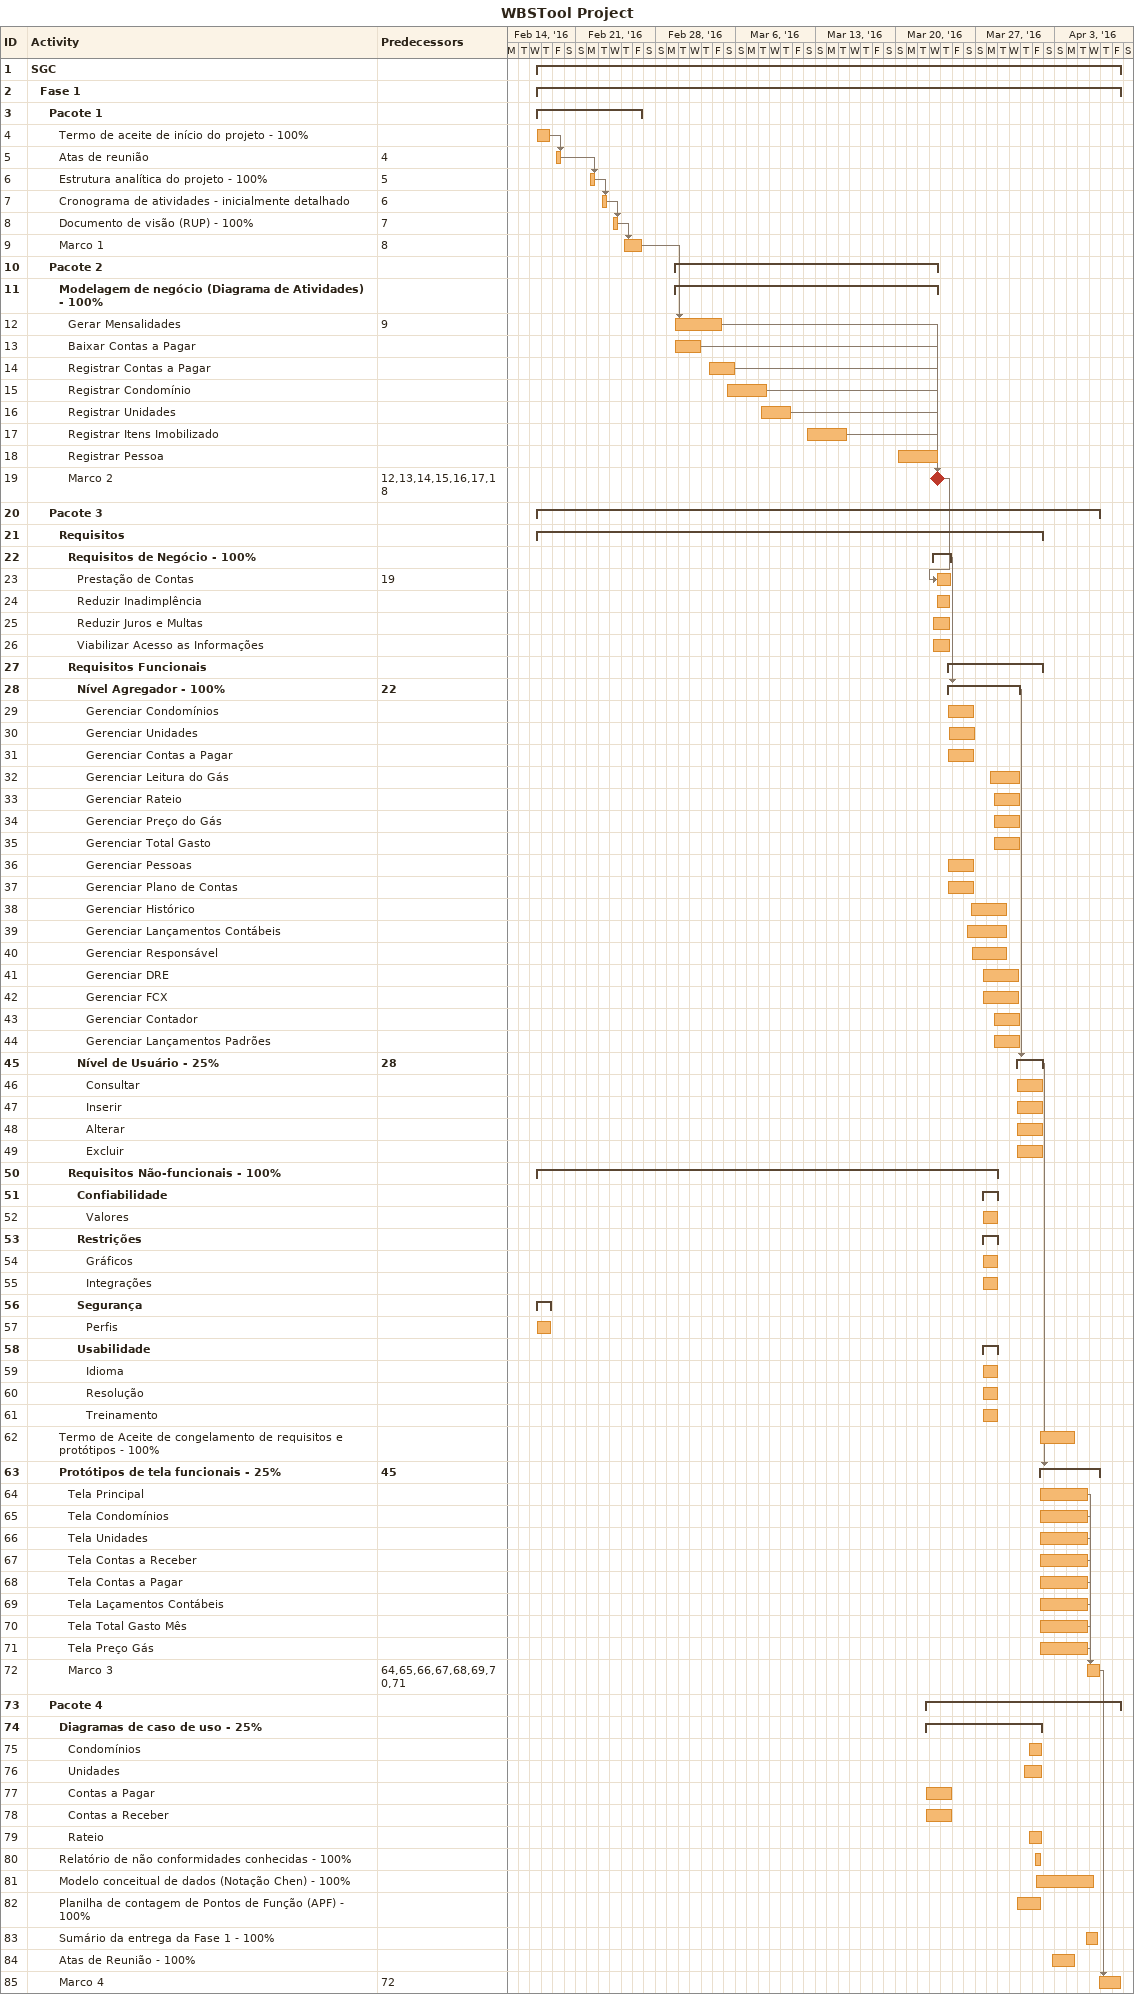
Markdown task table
WBSTool Project

| ID | Level | Task | Start | Finish | Predecessors |
|---|---|---|---|---|---|
| 1 | 1 | **SGC** | 2016-02-17 | 2016-04-08 |  |
| 2 | 2 | **Fase 1** | 2016-02-17 | 2016-04-08 |  |
| 3 | 3 | **Pacote 1** | 2016-02-17 | 2016-02-26 |  |
| 4 | 4 | Termo de aceite de início do projeto - 100% | 2016-02-17 | 2016-02-18 |  |
| 5 | 4 | Atas de reunião | 2016-02-19 | 2016-02-19 | 4 |
| 6 | 4 | Estrutura analítica do projeto - 100% | 2016-02-22 | 2016-02-22 | 5 |
| 7 | 4 | Cronograma de atividades - inicialmente detalhado | 2016-02-23 | 2016-02-23 | 6 |
| 8 | 4 | Documento de visão (RUP) - 100% | 2016-02-24 | 2016-02-24 | 7 |
| 9 | 4 | Marco 1 | 2016-02-25 | 2016-02-26 | 8 |
| 10 | 3 | **Pacote 2** | 2016-02-29 | 2016-03-23 |  |
| 11 | 4 | **Modelagem de negócio (Diagrama de Atividades) - 100%** | 2016-02-29 | 2016-03-23 |  |
| 12 | 5 | Gerar Mensalidades | 2016-02-29 | 2016-03-04 | 9 |
| 13 | 5 | Baixar Contas a Pagar | 2016-02-29 | 2016-03-02 |  |
| 14 | 5 | Registrar Contas a Pagar | 2016-03-03 | 2016-03-05 |  |
| 15 | 5 | Registrar Condomínio | 2016-03-05 | 2016-03-08 |  |
| 16 | 5 | Registrar Unidades | 2016-03-08 | 2016-03-10 |  |
| 17 | 5 | Registrar Itens Imobilizado | 2016-03-12 | 2016-03-15 |  |
| 18 | 5 | Registrar Pessoa | 2016-03-20 | 2016-03-23 |  |
| 19 | 5 | Marco 2 (milestone) | 2016-03-23 | 2016-03-23 | 12, 13, 14, 15, 16, 17, 18 |
| 20 | 3 | **Pacote 3** | 2016-02-17 | 2016-04-06 |  |
| 21 | 4 | **Requisitos** | 2016-02-17 | 2016-04-01 |  |
| 22 | 5 | **Requisitos de Negócio - 100%** | 2016-03-23 | 2016-03-24 |  |
| 23 | 6 | Prestação de Contas | 2016-03-23 | 2016-03-24 | 19 |
| 24 | 6 | Reduzir Inadimplência | 2016-03-23 | 2016-03-24 |  |
| 25 | 6 | Reduzir Juros e Multas | 2016-03-23 | 2016-03-24 |  |
| 26 | 6 | Viabilizar Acesso as Informações | 2016-03-23 | 2016-03-24 |  |
| 27 | 5 | **Requisitos Funcionais** | 2016-03-24 | 2016-04-01 |  |
| 28 | 6 | **Nível Agregador - 100%** | 2016-03-24 | 2016-03-30 | 22 |
| 29 | 7 | Gerenciar Condomínios | 2016-03-24 | 2016-03-26 |  |
| 30 | 7 | Gerenciar Unidades | 2016-03-24 | 2016-03-26 |  |
| 31 | 7 | Gerenciar Contas a Pagar | 2016-03-24 | 2016-03-26 |  |
| 32 | 7 | Gerenciar Leitura do Gás | 2016-03-28 | 2016-03-30 |  |
| 33 | 7 | Gerenciar Rateio | 2016-03-28 | 2016-03-30 |  |
| 34 | 7 | Gerenciar Preço do Gás | 2016-03-28 | 2016-03-30 |  |
| 35 | 7 | Gerenciar Total Gasto | 2016-03-28 | 2016-03-30 |  |
| 36 | 7 | Gerenciar Pessoas | 2016-03-24 | 2016-03-26 |  |
| 37 | 7 | Gerenciar Plano de Contas | 2016-03-24 | 2016-03-26 |  |
| 38 | 7 | Gerenciar Histórico | 2016-03-26 | 2016-03-29 |  |
| 39 | 7 | Gerenciar Lançamentos Contábeis | 2016-03-26 | 2016-03-29 |  |
| 40 | 7 | Gerenciar Responsável | 2016-03-26 | 2016-03-29 |  |
| 41 | 7 | Gerenciar DRE | 2016-03-27 | 2016-03-30 |  |
| 42 | 7 | Gerenciar FCX | 2016-03-27 | 2016-03-30 |  |
| 43 | 7 | Gerenciar Contador | 2016-03-28 | 2016-03-30 |  |
| 44 | 7 | Gerenciar Lançamentos Padrões | 2016-03-28 | 2016-03-30 |  |
| 45 | 6 | **Nível de Usuário - 25%** | 2016-03-30 | 2016-04-01 | 28 |
| 46 | 7 | Consultar | 2016-03-30 | 2016-04-01 |  |
| 47 | 7 | Inserir | 2016-03-30 | 2016-04-01 |  |
| 48 | 7 | Alterar | 2016-03-30 | 2016-04-01 |  |
| 49 | 7 | Excluir | 2016-03-30 | 2016-04-01 |  |
| 50 | 5 | **Requisitos Não-funcionais - 100%** | 2016-02-17 | 2016-03-28 |  |
| 51 | 6 | **Confiabilidade** | 2016-03-27 | 2016-03-28 |  |
| 52 | 7 | Valores | 2016-03-27 | 2016-03-28 |  |
| 53 | 6 | **Restrições** | 2016-03-27 | 2016-03-28 |  |
| 54 | 7 | Gráficos | 2016-03-27 | 2016-03-28 |  |
| 55 | 7 | Integrações | 2016-03-27 | 2016-03-28 |  |
| 56 | 6 | **Segurança** | 2016-02-17 | 2016-02-18 |  |
| 57 | 7 | Perfis | 2016-02-17 | 2016-02-18 |  |
| 58 | 6 | **Usabilidade** | 2016-03-27 | 2016-03-28 |  |
| 59 | 7 | Idioma | 2016-03-27 | 2016-03-28 |  |
| 60 | 7 | Resolução | 2016-03-27 | 2016-03-28 |  |
| 61 | 7 | Treinamento | 2016-03-27 | 2016-03-28 |  |
| 62 | 4 | Termo de Aceite de congelamento de requisitos e protótipos - 100% | 2016-04-01 | 2016-04-04 |  |
| 63 | 4 | **Protótipos de tela funcionais - 25%** | 2016-04-01 | 2016-04-06 | 45 |
| 64 | 5 | Tela Principal | 2016-04-01 | 2016-04-05 |  |
| 65 | 5 | Tela Condomínios | 2016-04-01 | 2016-04-05 |  |
| 66 | 5 | Tela Unidades | 2016-04-01 | 2016-04-05 |  |
| 67 | 5 | Tela Contas a Receber | 2016-04-01 | 2016-04-05 |  |
| 68 | 5 | Tela Contas a Pagar | 2016-04-01 | 2016-04-05 |  |
| 69 | 5 | Tela Laçamentos Contábeis | 2016-04-01 | 2016-04-05 |  |
| 70 | 5 | Tela Total Gasto Mês | 2016-04-01 | 2016-04-05 |  |
| 71 | 5 | Tela Preço Gás | 2016-04-01 | 2016-04-05 |  |
| 72 | 5 | Marco 3 | 2016-04-05 | 2016-04-06 | 64, 65, 66, 67, 68, 69, 70, 71 |
| 73 | 3 | **Pacote 4** | 2016-03-22 | 2016-04-08 |  |
| 74 | 4 | **Diagramas de caso de uso - 25%** | 2016-03-22 | 2016-04-01 |  |
| 75 | 5 | Condomínios | 2016-03-31 | 2016-04-01 |  |
| 76 | 5 | Unidades | 2016-03-31 | 2016-04-01 |  |
| 77 | 5 | Contas a Pagar | 2016-03-22 | 2016-03-24 |  |
| 78 | 5 | Contas a Receber | 2016-03-22 | 2016-03-24 |  |
| 79 | 5 | Rateio | 2016-03-31 | 2016-04-01 |  |
| 80 | 4 | Relatório de não conformidades conhecidas - 100% | 2016-04-01 | 2016-04-01 |  |
| 81 | 4 | Modelo conceitual de dados (Notação Chen) - 100% | 2016-04-01 | 2016-04-06 |  |
| 82 | 4 | Planilha de contagem de Pontos de Função (APF) - 100% | 2016-03-30 | 2016-04-01 |  |
| 83 | 4 | Sumário da entrega da Fase 1 - 100% | 2016-04-05 | 2016-04-06 |  |
| 84 | 4 | Atas de Reunião - 100% | 2016-04-02 | 2016-04-04 |  |
| 85 | 4 | Marco 4 | 2016-04-06 | 2016-04-08 | 72 |
